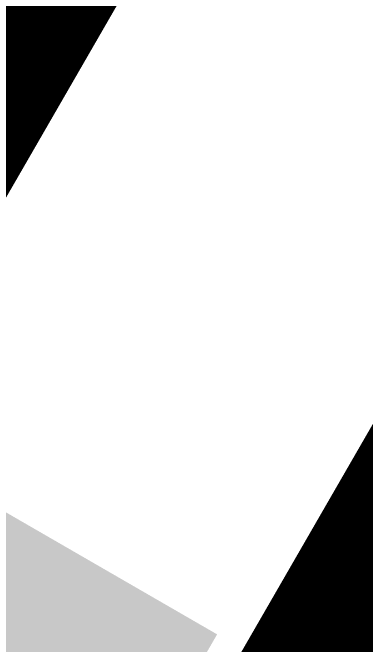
# Model space of a CAD drawing. Header units: inches. Extents: x -7 to 348, y -14 to 159.
# Drawn here: x 45.457 to 45.6754, y 36.6781 to 37.0685 of the extents above; entities that cross this region are included whole.
import ezdxf

# ---------------------------------------------------------------- set-up
doc = ezdxf.new("R2010")
doc.units = ezdxf.units.IN
for name, color, linetype in [('Dimension', 6, 'Continuous'), ('Top Layer', 1, 'Continuous'), ('Top Solder', 216, 'Continuous')]:
    doc.layers.add(name, color=color, linetype=linetype)

msp = doc.modelspace()

# ---------------------------------------------------------------- hatches: boundary and pattern name
at = {"layer": 'Top Solder'}
msp.add_hatch(color=216, dxfattribs=at).paths.add_polyline_path([(45.13169, 35.90272), (44.26289, 36.40432), (44.71449, 37.18651), (45.58329, 36.68491)])

# ---------------------------------------------------------------- linework, layer by layer
at = {"layer": 'Dimension', "const_width": 0.254}
for points in [[(58.31, 19.467, 1), (13.31, 19.467, 1)], [(54.56034, 19.46693, 1), (17.06033, 19.46693, 1)]]:
    msp.add_lwpolyline(points, format="xyb", close=True, dxfattribs=at)
msp.add_lwpolyline([(22.33316, -3.87619), (47.83318, 40.29109)], dxfattribs=at)
at = {"layer": 'Top Layer', "const_width": 2.032}
msp.add_lwpolyline([(23.95966, 38.67549, -0.53877), (58.06216, 22.88544)], format="xyb", dxfattribs=at)
at = {"layer": 'Top Layer', "const_width": 0.508}
msp.add_lwpolyline([(44.92309, 36.54462), (45.52573, 37.58842)], dxfattribs=at)

doc.saveas('drawing.dxf')
